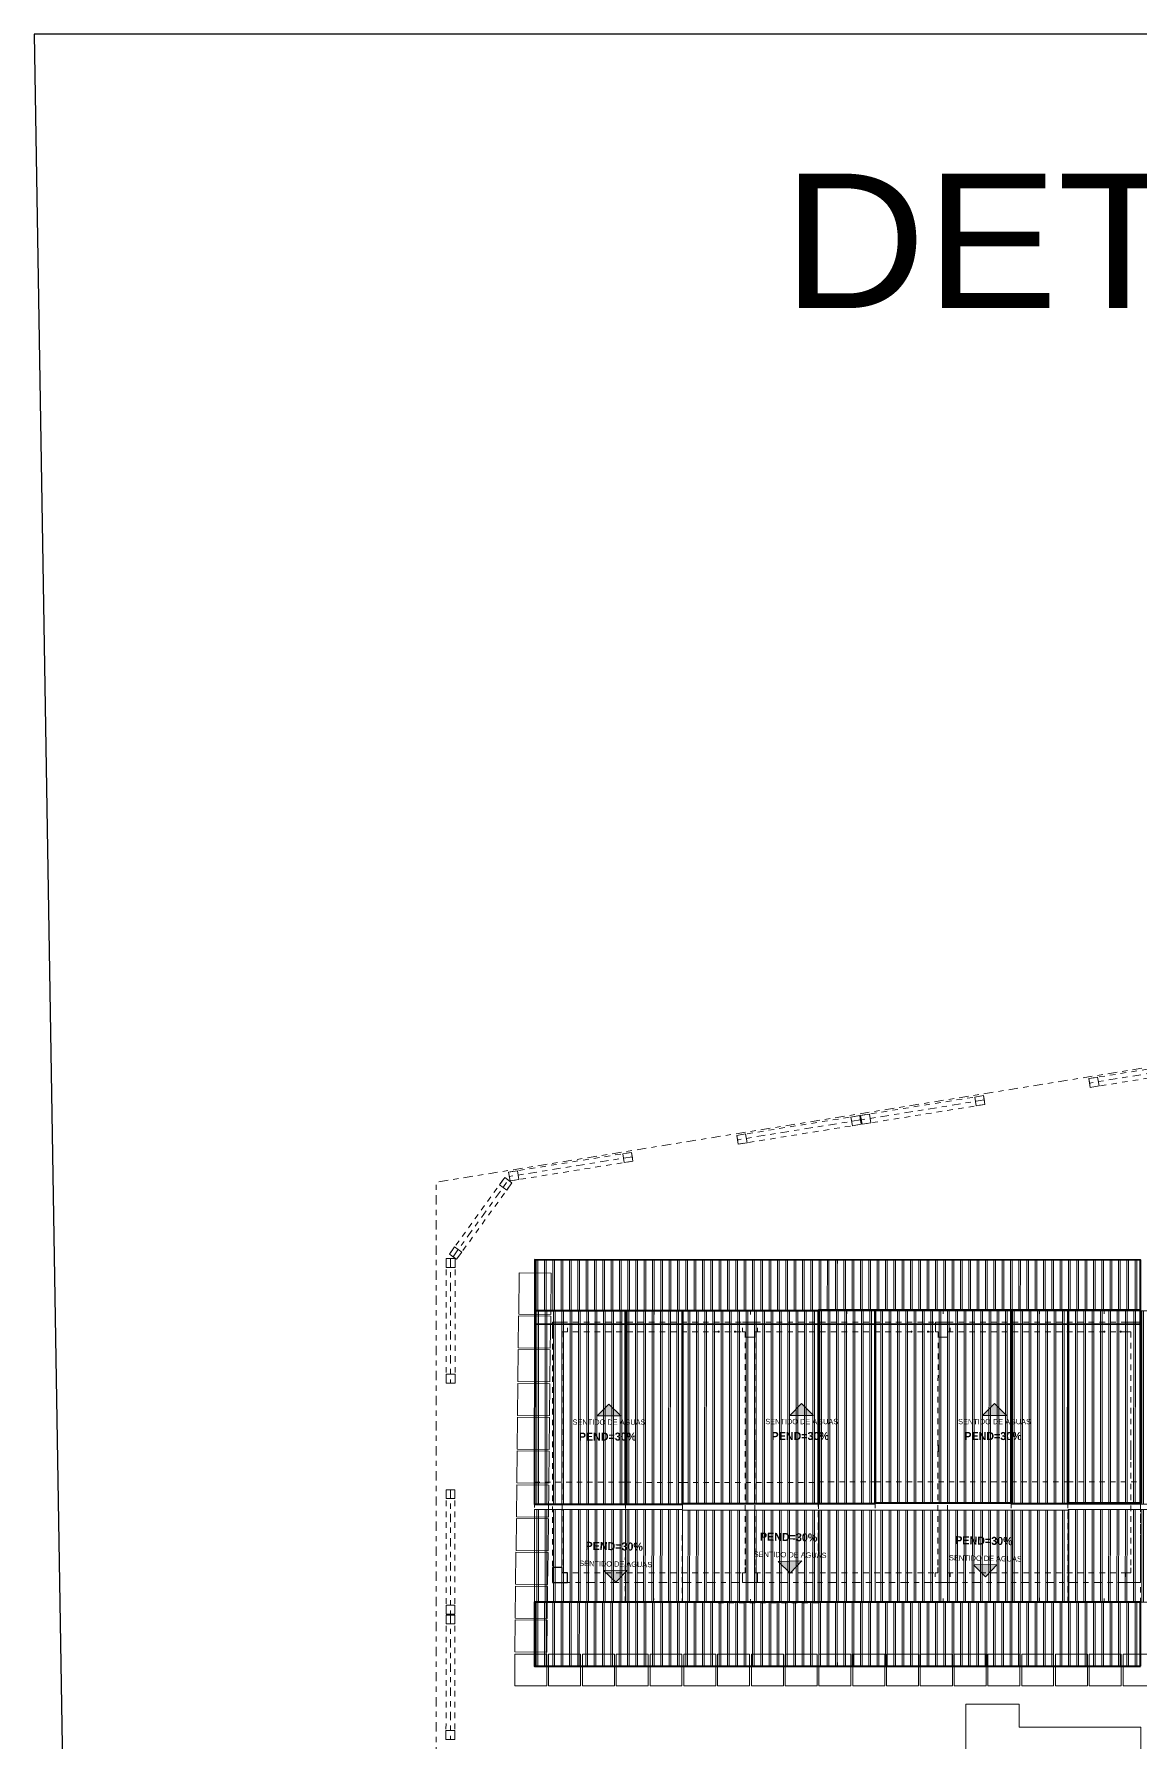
# Model space of a CAD drawing. Header units: inches. Extents: x 1693 to 10990, y 1878 to 5055.
# Drawn here: x 10250.13 to 10271.13, y 4387.97 to 4420.41 of the extents above; entities that cross this region are included whole.
import ezdxf
from ezdxf.enums import TextEntityAlignment as Align

# ---------------------------------------------------------------- set-up
doc = ezdxf.new("R2010")
doc.units = ezdxf.units.IN
for name, pattern in [('Línea Oculta', [0.15875, 0.105833, -0.052917]), ('Punto & Raya', [0.335139, 0.176389, -0.088194, 0, -0.070556]), ('Punto & Rayas', [0.335139, 0.15875, -0.088194, 0, -0.088194]), ('Rayas Pequeñas', [0.141111, 0.070556, -0.070556])]:
    doc.linetypes.add(name, pattern=pattern)
for name, color, linetype, lineweight, true_color in [('BLOQUE A-COLUMNAS_Pluma_Nº__88', 7, 'Continuous', 20, 0xfd4435), ('BLOQUE A-VIGAS_Pluma_Nº__69', 7, 'Continuous', 5, 0x71cebe), ('BLOQUE A-VIGAS_Pluma_Nº__90', 7, 'Continuous', 5, 0x00bfbf), ('BLOQUE E-MOBILIARIO_Pluma_Nº__167', 7, 'Continuous', 13, 0x6a6a6a), ('CERCO F-COLUMNAS_Pluma_Nº__88', 7, 'Continuous', 20, 0xfd4435), ('CERCO F-VIGAS_Pluma_Nº__69', 7, 'Continuous', 5, 0x71cebe), ('CERCO F-VIGAS_Pluma_Nº__90', 7, 'Continuous', 5, 0x00bfbf), ('Estructura - Forjados_Pluma_Nº__105', 7, 'Continuous', 13, 0xcae6ff), ('Estructura - Forjados_Pluma_Nº__251', 7, 'Continuous', 13, 0x0080c0), ('Estructura - Forjados_Pluma_Nº__82', 7, 'Continuous', 5, 0xaaaaaa)]:
    doc.layers.add(name, color=color, linetype=linetype, lineweight=lineweight, true_color=true_color)
for name, color, linetype, lineweight in [('BLOQUE A-ZONAS_Pluma_Nº__1', 7, 'Continuous', 13), ('CUBIERTA CALAMINON Y TRANSLUCIDO_Pluma_Nº__224', 7, 'Continuous', 40), ('CUBIERTA CALAMINON Y TRANSLUCIDO_Pluma_Nº__230', 3, 'Continuous', 13), ('CUBIERTA CALAMINON Y TRANSLUCIDO_Pluma_Nº__247', 5, 'Continuous', 13), ('Estructura - Forjados_Pluma_Nº__101', 252, 'Continuous', 13), ('Estructura - Forjados_Pluma_Nº__141', 7, 'Continuous', 20), ('Estructura - Forjados_Pluma_Nº__222', 7, 'Continuous', 20), ('PROYECC', 10, 'Punto & Raya', 0)]:
    doc.layers.add(name, color=color, linetype=linetype, lineweight=lineweight)
doc.layers.add('COLUMNAS', color=7, linetype='Continuous')
doc.layers.add('LEYENDA', color=7, linetype='Continuous')
doc.styles.add('Estilo_Generado_1', font='arialbd.ttf')
doc.styles.add('Estilo_Generado_2', font='arial.ttf')
doc.styles.add('NOMBRES', font='GOTHIC.TTF')

msp = doc.modelspace()

# ---------------------------------------------------------------- hatches: boundary and pattern name
at = {"layer": 'Estructura - Forjados_Pluma_Nº__101', "linetype": 'Continuous', "lineweight": 13}
h = msp.add_hatch(dxfattribs=at)
h.set_pattern_fill('DOBLE_1_4', color=252, scale=0.675042, angle=18.9479, style=0, pattern_type=2)
h.set_pattern_definition([(89.9945, (10259.84381, 4398.00971), (0.1579108, 0.2494676), []), (89.9945, (10259.81223, 4397.95982), (0.1579108, 0.2494676), [])])
h.paths.add_polyline_path([(10259.626, 4396.175), (10259.627, 4397.141), (10271.123, 4397.137), (10271.122, 4396.172)])
h = msp.add_hatch(dxfattribs=at)
h.set_pattern_fill('DOBLE_1_4', color=252, scale=0.675042, angle=18.9479, style=0, pattern_type=2)
h.set_pattern_definition([(89.9945, (10261.56896, 4394.3398), (0.157911, 0.249468), []), (89.9945, (10261.53737, 4394.2899), (0.157911, 0.249468), [])])
h.paths.add_polyline_path([(10261.351, 4392.505), (10261.353, 4396.175), (10262.433, 4396.174), (10262.432, 4392.505)])
h = msp.add_hatch(dxfattribs=at)
h.set_pattern_fill('DOBLE_1_4', color=252, scale=0.675042, angle=18.9479, style=0, pattern_type=2)
h.set_pattern_definition([(89.9945, (10265.22695, 4394.35097), (0.157911, 0.249468), []), (89.9945, (10265.19537, 4394.30107), (0.157911, 0.249468), [])])
h.paths.add_polyline_path([(10265.009, 4392.516), (10265.011, 4396.186), (10266.091, 4396.186), (10266.09, 4392.516)])
h = msp.add_hatch(dxfattribs=at)
h.set_pattern_fill('DOBLE_1_4', color=252, scale=0.675042, angle=18.9479, style=0, pattern_type=2)
h.set_pattern_definition([(89.9945, (10268.88657, 4394.34997), (0.157911, 0.249468), []), (89.9945, (10268.85498, 4394.30008), (0.157911, 0.249468), [])])
h.paths.add_polyline_path([(10268.669, 4392.515), (10268.67, 4396.185), (10269.75, 4396.185), (10269.749, 4392.515)])
h = msp.add_hatch(dxfattribs=at)
h.set_pattern_fill('DOBLE_1_4', color=252, scale=0.675042, angle=18.9479, style=0, pattern_type=2)
h.set_pattern_definition([(269.972, (10265.22595, 4390.55544), (-0.157766, 0.249559), []), (269.972, (10265.1944, 4390.60535), (-0.157766, 0.249559), [])])
h.paths.add_polyline_path([(10265.01, 4392.39), (10265.009, 4390.657), (10266.089, 4390.657), (10266.09, 4392.39)])
h = msp.add_hatch(dxfattribs=at)
h.set_pattern_fill('DOBLE_1_4', color=252, scale=0.675042, angle=18.9479, style=0, pattern_type=2)
h.set_pattern_definition([(269.972, (10268.88557, 4390.55431), (-0.157766, 0.249559), []), (269.972, (10268.85401, 4390.60422), (-0.157766, 0.249559), [])])
h.paths.add_polyline_path([(10268.669, 4392.389), (10268.669, 4390.657), (10269.749, 4390.656), (10269.749, 4392.389)])
h = msp.add_hatch(dxfattribs=at)
h.set_pattern_fill('DOBLE_1_4', color=252, scale=0.675042, angle=18.9479, style=0, pattern_type=2)
h.set_pattern_definition([(89.9945, (10259.84205, 4391.51602), (0.1579108, 0.2494676), []), (89.9945, (10259.81047, 4391.46612), (0.1579108, 0.2494676), [])])
h.paths.add_polyline_path([(10259.624, 4389.435), (10259.625, 4390.647), (10271.121, 4390.644), (10271.121, 4389.431)])
at = {"layer": 'Estructura - Forjados_Pluma_Nº__105', "linetype": 'Continuous', "lineweight": 13, "true_color": 0xcae6ff}
h = msp.add_hatch(dxfattribs=at)
h.set_pattern_fill('DOBLE_1_4', color=254, scale=0.675042, angle=18.9479, style=0, pattern_type=2)
h.set_pattern_definition([(89.9945, (10260.48845, 4392.48097), (0.157911, 0.249468), []), (89.994, (10260.45687, 4392.43108), (0.157911, 0.249468), [])])
h.paths.add_polyline_path([(10259.625, 4390.646), (10259.625, 4392.404), (10261.352, 4392.404), (10261.351, 4390.646)])
h = msp.add_hatch(dxfattribs=at)
h.set_pattern_fill('DOBLE_1_4', color=254, scale=0.675042, angle=18.9479, style=0, pattern_type=2)
h.set_pattern_definition([(269.972, (10264.14589, 4390.55596), (-0.157766, 0.249559), []), (269.972, (10264.11433, 4390.60587), (-0.157766, 0.249559), [])])
h.paths.add_polyline_path([(10262.432, 4392.391), (10262.431, 4390.658), (10265.009, 4390.658), (10265.01, 4392.391)])
h = msp.add_hatch(dxfattribs=at)
h.set_pattern_fill('DOBLE_1_4', color=254, scale=0.675042, angle=18.9479, style=0, pattern_type=2)
h.set_pattern_definition([(269.972, (10267.8055, 4390.55483), (-0.157766, 0.249559), []), (269.972, (10267.77395, 4390.60475), (-0.157766, 0.249559), [])])
h.paths.add_polyline_path([(10266.09, 4392.39), (10266.089, 4390.657), (10268.669, 4390.656), (10268.669, 4392.389)])
h = msp.add_hatch(dxfattribs=at)
h.set_pattern_fill('DOBLE_1_4', color=254, scale=0.675042, angle=18.9479, style=0, pattern_type=2)
h.set_pattern_definition([(269.972, (10271.65638, 4390.56533), (-0.157766, 0.249559), []), (269.972, (10271.62483, 4390.61524), (-0.157766, 0.249559), [])])
h.paths.add_polyline_path([(10269.749, 4392.401), (10269.749, 4390.644), (10272.52, 4390.643), (10272.52, 4392.4)])
at = {"layer": 'Estructura - Forjados_Pluma_Nº__141', "linetype": 'Continuous', "lineweight": 20}
for points in [[(10260.809, 4394.179), (10261.035, 4394.405), (10261.261, 4394.178)], [(10264.467, 4394.19), (10264.693, 4394.416), (10264.919, 4394.19)], [(10268.126, 4394.189), (10268.352, 4394.415), (10268.578, 4394.189)], [(10260.935, 4391.243), (10261.164, 4391.02), (10261.387, 4391.25)], [(10264.245, 4391.418), (10264.474, 4391.195), (10264.697, 4391.425)], [(10267.952, 4391.35), (10268.181, 4391.127), (10268.404, 4391.356)]]:
    msp.add_hatch(color=7, dxfattribs=at).paths.add_polyline_path(points)
at = {"layer": 'Estructura - Forjados_Pluma_Nº__251', "linetype": 'Continuous', "lineweight": 13, "true_color": 0x0080c0}
h = msp.add_hatch(dxfattribs=at)
h.set_pattern_fill('DOBLE_1_4', color=142, scale=0.675042, angle=18.9479, style=0, pattern_type=2)
h.set_pattern_definition([(89.9945, (10260.48889, 4394.3399), (0.157911, 0.249468), []), (89.9945, (10260.4573, 4394.29), (0.157911, 0.249468), [])])
h.paths.add_polyline_path([(10259.625, 4392.505), (10259.626, 4396.175), (10261.353, 4396.174), (10261.351, 4392.505)])
h = msp.add_hatch(dxfattribs=at)
h.set_pattern_fill('DOBLE_1_4', color=142, scale=0.675042, angle=18.9479, style=0, pattern_type=2)
h.set_pattern_definition([(89.9945, (10264.14688, 4394.35107), (0.157911, 0.249468), []), (89.9945, (10264.1153, 4394.30117), (0.157911, 0.249468), [])])
h.paths.add_polyline_path([(10262.432, 4392.517), (10262.433, 4396.186), (10265.011, 4396.186), (10265.009, 4392.516)])
h = msp.add_hatch(dxfattribs=at)
h.set_pattern_fill('DOBLE_1_4', color=142, scale=0.675042, angle=18.9479, style=0, pattern_type=2)
h.set_pattern_definition([(89.9945, (10267.8065, 4394.35007), (0.157911, 0.249468), []), (89.9945, (10267.77492, 4394.30018), (0.157911, 0.249468), [])])
h.paths.add_polyline_path([(10266.09, 4392.516), (10266.091, 4396.185), (10268.67, 4396.185), (10268.669, 4392.515)])
h = msp.add_hatch(dxfattribs=at)
h.set_pattern_fill('DOBLE_1_4', color=142, scale=0.675042, angle=18.9479, style=0, pattern_type=2)
h.set_pattern_definition([(89.9945, (10271.65738, 4394.33735), (0.157911, 0.249468), []), (89.9945, (10271.6258, 4394.28745), (0.157911, 0.249468), [])])
h.paths.add_polyline_path([(10269.749, 4392.503), (10269.75, 4396.173), (10272.521, 4396.172), (10272.52, 4392.502)])
at = {"layer": 'Estructura - Forjados_Pluma_Nº__82', "linetype": 'Continuous', "lineweight": 5, "true_color": 0xaaaaaa}
h = msp.add_hatch(dxfattribs=at)
h.set_pattern_fill('DOBLE_1_4', color=253, scale=0.675042, angle=18.9479, style=0, pattern_type=2)
h.set_pattern_definition([(269.972, (10261.56796, 4390.56873), (-0.157766, 0.249559), []), (269.972, (10261.53641, 4390.61864), (-0.157766, 0.249559), [])])
h.paths.add_polyline_path([(10261.352, 4392.404), (10261.351, 4390.649), (10262.431, 4390.649), (10262.432, 4392.403)])

# ---------------------------------------------------------------- linework, layer by layer
msp.add_line((10259.249, 4389.052), (10259.249, 4389.052))
at = {"color": 4, "linetype": 'ByBlock', "lineweight": 25, "elevation": -0.291}
msp.add_lwpolyline([(10251.525, 4334.938), (10329.934, 4334.938), (10328.536, 4420.411), (10250.127, 4420.411)], close=True, dxfattribs=at)
at = {"layer": 'BLOQUE A-COLUMNAS_Pluma_Nº__88', "color": 20, "linetype": 'Continuous', "lineweight": 20, "true_color": 0xfd4435}
for points in [[(10259.963, 4395.959), (10259.963, 4395.676)], [(10260.247, 4395.959), (10260.065, 4395.959)], [(10260.146, 4395.676), (10260.146, 4395.777), (10260.247, 4395.777), (10260.247, 4395.851)], [(10263.856, 4395.959), (10263.572, 4395.959)], [(10263.572, 4395.851), (10263.572, 4395.776), (10263.623, 4395.776), (10263.623, 4395.675), (10263.805, 4395.675), (10263.805, 4395.776), (10263.855, 4395.776), (10263.855, 4395.851)], [(10267.514, 4395.957), (10267.231, 4395.957), (10267.231, 4395.775), (10267.281, 4395.775), (10267.281, 4395.674), (10267.464, 4395.674), (10267.464, 4395.775), (10267.514, 4395.775), (10267.514, 4395.849)], [(10271.122, 4395.672), (10271.122, 4395.956), (10270.839, 4395.956), (10270.839, 4395.773), (10270.94, 4395.773), (10270.94, 4395.672)], [(10263.804, 4393.346), (10263.804, 4393.346), (10263.804, 4393.63)], [(10267.281, 4393.629), (10267.281, 4393.629), (10267.281, 4393.5)], [(10267.463, 4393.345), (10267.463, 4393.345), (10267.463, 4393.5)], [(10270.94, 4393.628), (10270.939, 4393.628), (10270.939, 4393.344), (10270.939, 4393.344)], [(10259.962, 4391.302), (10259.962, 4391.018), (10260.246, 4391.018)], [(10263.621, 4391.3), (10263.621, 4391.199), (10263.57, 4391.199), (10263.57, 4391.017), (10263.854, 4391.017), (10263.854, 4391.199), (10263.803, 4391.199), (10263.803, 4391.3)], [(10267.28, 4391.299), (10267.28, 4391.198), (10267.229, 4391.198), (10267.229, 4391.124)], [(10267.513, 4391.124), (10267.513, 4391.198), (10267.462, 4391.198), (10267.462, 4391.299)], [(10270.939, 4391.298), (10270.939, 4391.197), (10270.838, 4391.197), (10270.838, 4391.123)], [(10270.838, 4391.015), (10270.838, 4391.014), (10271.121, 4391.014), (10271.121, 4391.298)], [(10267.229, 4391.016), (10267.229, 4391.016), (10267.513, 4391.016)]]:
    msp.add_lwpolyline(points, dxfattribs=at)
at = {"layer": 'BLOQUE A-VIGAS_Pluma_Nº__69', "color": 123, "linetype": 'Punto & Rayas', "lineweight": 5, "true_color": 0x71cebe}
msp.add_line((10260.145, 4391.018), (10270.939, 4391.014), dxfattribs=at)
at = {"layer": 'BLOQUE A-VIGAS_Pluma_Nº__90', "color": 132, "linetype": 'Línea Oculta', "lineweight": 5, "true_color": 0x00bfbf}
for p, q in [((10259.963, 4395.959), (10259.962, 4391.018)), ((10259.963, 4395.959), (10260.146, 4395.959)), ((10260.146, 4395.777), (10260.145, 4391.2)), ((10260.146, 4395.959), (10263.623, 4395.958)), ((10260.146, 4395.777), (10263.623, 4395.776)), ((10263.623, 4395.776), (10263.622, 4391.199)), ((10263.623, 4395.959), (10263.623, 4395.958)), ((10263.623, 4395.959), (10263.805, 4395.959)), ((10263.805, 4395.776), (10263.804, 4391.199)), ((10263.805, 4395.959), (10263.805, 4395.958)), ((10263.805, 4395.958), (10267.281, 4395.957)), ((10263.805, 4395.776), (10267.281, 4395.775)), ((10267.281, 4395.775), (10267.28, 4391.198)), ((10267.281, 4395.957), (10267.281, 4395.957)), ((10267.281, 4395.957), (10267.464, 4395.957)), ((10267.464, 4395.775), (10267.463, 4391.198)), ((10267.464, 4395.957), (10267.464, 4395.957)), ((10267.464, 4395.957), (10270.94, 4395.956)), ((10267.464, 4395.775), (10270.94, 4395.773)), ((10270.94, 4395.773), (10270.939, 4391.197)), ((10270.94, 4395.956), (10271.122, 4395.956)), ((10271.122, 4395.956), (10271.121, 4391.014)), ((10260.145, 4391.2), (10263.622, 4391.199)), ((10263.804, 4391.199), (10267.28, 4391.198)), ((10267.463, 4391.198), (10270.939, 4391.197)), ((10259.962, 4391.018), (10260.145, 4391.018)), ((10270.939, 4391.014), (10271.121, 4391.014))]:
    msp.add_line(p, q, dxfattribs=at)
at = {"layer": 'BLOQUE E-MOBILIARIO_Pluma_Nº__167', "color": 251, "linetype": 'Continuous', "lineweight": 13, "true_color": 0x6a6a6a}
for p, q in [((10259.331, 4396.898), (10259.323, 4396.113)), ((10259.939, 4396.891), (10259.331, 4396.898)), ((10259.93, 4396.106), (10259.939, 4396.891)), ((10259.322, 4396.079), (10259.315, 4395.472)), ((10259.93, 4396.072), (10259.322, 4396.079)), ((10259.323, 4396.113), (10259.93, 4396.106)), ((10259.923, 4395.465), (10259.93, 4396.072)), ((10259.315, 4395.438), (10259.308, 4394.83)), ((10259.315, 4395.472), (10259.923, 4395.465)), ((10259.922, 4395.431), (10259.315, 4395.438)), ((10259.916, 4394.824), (10259.922, 4395.431)), ((10259.308, 4394.797), (10259.301, 4394.189)), ((10259.308, 4394.83), (10259.916, 4394.824)), ((10259.915, 4394.79), (10259.308, 4394.797)), ((10259.908, 4394.182), (10259.915, 4394.79)), ((10259.3, 4394.155), (10259.293, 4393.548)), ((10259.908, 4394.149), (10259.3, 4394.155)), ((10259.301, 4394.189), (10259.908, 4394.182)), ((10259.901, 4393.541), (10259.908, 4394.149)), ((10259.293, 4393.514), (10259.286, 4392.907)), ((10259.293, 4393.548), (10259.901, 4393.541)), ((10259.901, 4393.507), (10259.293, 4393.514)), ((10259.894, 4392.9), (10259.901, 4393.507)), ((10259.286, 4392.873), (10259.279, 4392.265)), ((10259.286, 4392.907), (10259.894, 4392.9)), ((10259.893, 4392.866), (10259.286, 4392.873)), ((10259.886, 4392.259), (10259.893, 4392.866)), ((10259.279, 4392.232), (10259.272, 4391.624)), ((10259.279, 4392.265), (10259.886, 4392.259)), ((10259.886, 4392.225), (10259.279, 4392.232)), ((10259.879, 4391.617), (10259.886, 4392.225)), ((10259.271, 4391.59), (10259.264, 4390.983)), ((10259.879, 4391.584), (10259.271, 4391.59)), ((10259.272, 4391.624), (10259.879, 4391.617)), ((10259.872, 4390.976), (10259.879, 4391.584)), ((10259.264, 4390.949), (10259.257, 4390.342)), ((10259.264, 4390.983), (10259.872, 4390.976)), ((10259.872, 4390.942), (10259.264, 4390.949)), ((10259.865, 4390.335), (10259.872, 4390.942)), ((10259.257, 4390.308), (10259.25, 4389.7)), ((10259.257, 4390.342), (10259.865, 4390.335)), ((10259.864, 4390.301), (10259.257, 4390.308)), ((10259.857, 4389.694), (10259.864, 4390.301)), ((10259.857, 4389.659), (10259.249, 4389.659)), ((10259.249, 4389.659), (10259.249, 4389.052)), ((10259.25, 4389.7), (10259.857, 4389.694)), ((10259.857, 4389.052), (10259.857, 4389.659)), ((10260.498, 4389.659), (10259.891, 4389.659)), ((10259.891, 4389.659), (10259.891, 4389.052)), ((10260.498, 4389.052), (10260.498, 4389.659)), ((10261.14, 4389.659), (10260.532, 4389.659)), ((10260.532, 4389.659), (10260.532, 4389.052)), ((10261.14, 4389.052), (10261.14, 4389.659)), ((10261.781, 4389.659), (10261.173, 4389.659)), ((10261.173, 4389.659), (10261.173, 4389.052)), ((10261.781, 4389.052), (10261.781, 4389.659)), ((10262.422, 4389.659), (10261.815, 4389.659)), ((10261.815, 4389.659), (10261.815, 4389.052)), ((10262.422, 4389.052), (10262.422, 4389.659)), ((10263.063, 4389.659), (10262.456, 4389.659)), ((10262.456, 4389.659), (10262.456, 4389.052)), ((10263.063, 4389.052), (10263.063, 4389.659)), ((10263.705, 4389.659), (10263.097, 4389.659)), ((10263.097, 4389.659), (10263.097, 4389.052)), ((10263.705, 4389.052), (10263.705, 4389.659)), ((10264.346, 4389.659), (10263.739, 4389.659)), ((10263.739, 4389.659), (10263.739, 4389.052)), ((10264.346, 4389.052), (10264.346, 4389.659)), ((10264.987, 4389.659), (10264.38, 4389.659)), ((10264.38, 4389.659), (10264.38, 4389.052)), ((10264.987, 4389.052), (10264.987, 4389.659)), ((10265.629, 4389.659), (10265.021, 4389.659)), ((10265.021, 4389.659), (10265.021, 4389.052)), ((10265.629, 4389.052), (10265.629, 4389.659)), ((10266.27, 4389.659), (10265.662, 4389.659)), ((10265.662, 4389.659), (10265.662, 4389.052)), ((10266.27, 4389.052), (10266.27, 4389.659)), ((10266.911, 4389.659), (10266.304, 4389.659)), ((10266.304, 4389.659), (10266.304, 4389.052)), ((10266.911, 4389.052), (10266.911, 4389.659)), ((10267.553, 4389.659), (10266.945, 4389.659)), ((10266.945, 4389.659), (10266.945, 4389.052)), ((10267.553, 4389.052), (10267.553, 4389.659)), ((10268.194, 4389.659), (10267.586, 4389.659)), ((10267.586, 4389.659), (10267.586, 4389.052)), ((10268.194, 4389.052), (10268.194, 4389.659)), ((10268.835, 4389.659), (10268.228, 4389.659)), ((10268.228, 4389.659), (10268.228, 4389.052)), ((10268.835, 4389.052), (10268.835, 4389.659)), ((10269.476, 4389.659), (10268.869, 4389.659)), ((10268.869, 4389.659), (10268.869, 4389.052)), ((10269.476, 4389.052), (10269.476, 4389.659)), ((10270.118, 4389.659), (10269.51, 4389.659)), ((10269.51, 4389.659), (10269.51, 4389.052)), ((10270.118, 4389.052), (10270.118, 4389.659)), ((10270.759, 4389.659), (10270.151, 4389.659)), ((10270.151, 4389.659), (10270.151, 4389.052)), ((10270.759, 4389.052), (10270.759, 4389.659)), ((10271.4, 4389.659), (10270.793, 4389.659)), ((10270.793, 4389.659), (10270.793, 4389.052)), ((10259.249, 4389.052), (10259.857, 4389.052)), ((10259.891, 4389.052), (10260.498, 4389.052)), ((10260.532, 4389.052), (10261.14, 4389.052)), ((10261.173, 4389.052), (10261.781, 4389.052)), ((10261.815, 4389.052), (10262.422, 4389.052)), ((10262.456, 4389.052), (10263.063, 4389.052)), ((10263.097, 4389.052), (10263.705, 4389.052)), ((10263.739, 4389.052), (10264.346, 4389.052)), ((10264.38, 4389.052), (10264.987, 4389.052)), ((10265.021, 4389.052), (10265.629, 4389.052)), ((10265.662, 4389.052), (10266.27, 4389.052)), ((10266.304, 4389.052), (10266.911, 4389.052)), ((10266.945, 4389.052), (10267.553, 4389.052)), ((10267.586, 4389.052), (10268.194, 4389.052)), ((10268.228, 4389.052), (10268.835, 4389.052)), ((10268.869, 4389.052), (10269.476, 4389.052)), ((10269.51, 4389.052), (10270.118, 4389.052)), ((10270.151, 4389.052), (10270.759, 4389.052)), ((10270.793, 4389.052), (10271.4, 4389.052))]:
    msp.add_line(p, q, dxfattribs=at)
msp.add_lwpolyline([(10271.13, 4387.437), (10271.13, 4388.27), (10268.819, 4388.271), (10268.819, 4388.709), (10267.807, 4388.709), (10267.806, 4387.697)], dxfattribs=at)
at = {"layer": 'CERCO F-COLUMNAS_Pluma_Nº__88', "color": 20, "linetype": 'Continuous', "lineweight": 20, "true_color": 0xfd4435}
for points in [[(10270.338, 4400.443), (10270.171, 4400.416), (10270.145, 4400.582), (10270.311, 4400.609)], [(10268.172, 4400.093), (10268.006, 4400.067), (10267.979, 4400.233), (10268.145, 4400.26)], [(10265.823, 4399.715), (10265.656, 4399.688), (10265.629, 4399.854), (10265.796, 4399.881)], [(10266.006, 4399.744), (10265.84, 4399.717), (10265.813, 4399.884), (10265.979, 4399.911)], [(10263.657, 4399.366), (10263.49, 4399.339), (10263.464, 4399.505), (10263.63, 4399.532)], [(10261.491, 4399.016), (10261.324, 4398.989), (10261.298, 4399.156), (10261.464, 4399.183)], [(10259.194, 4398.605), (10259.095, 4398.468), (10258.958, 4398.567), (10259.057, 4398.704)], [(10259.325, 4398.667), (10259.159, 4398.64), (10259.132, 4398.807), (10259.298, 4398.834)], [(10258.244, 4397.289), (10258.145, 4397.153), (10258.008, 4397.251), (10258.107, 4397.388)], [(10258.115, 4397.165), (10258.115, 4396.996), (10257.946, 4396.996), (10257.946, 4397.165)], [(10258.114, 4394.971), (10258.114, 4394.803), (10257.945, 4394.803), (10257.945, 4394.971)], [(10258.113, 4392.777), (10258.113, 4392.609), (10257.944, 4392.609), (10257.944, 4392.777)], [(10258.112, 4390.584), (10258.112, 4390.415), (10257.944, 4390.415), (10257.944, 4390.584)], [(10258.112, 4390.398), (10258.112, 4390.229), (10257.944, 4390.229), (10257.944, 4390.398)], [(10258.112, 4388.204), (10258.112, 4388.035), (10257.943, 4388.035), (10257.943, 4388.204)]]:
    msp.add_lwpolyline(points, close=True, dxfattribs=at)
at = {"layer": 'CERCO F-VIGAS_Pluma_Nº__69', "color": 123, "linetype": 'Punto & Rayas', "lineweight": 5, "true_color": 0x71cebe}
for p, q in [((10272.491, 4400.875), (10270.158, 4400.499)), ((10268.159, 4400.177), (10265.826, 4399.801)), ((10265.81, 4399.798), (10263.477, 4399.422)), ((10261.478, 4399.1), (10259.145, 4398.724)), ((10258.077, 4397.202), (10259.126, 4398.654)), ((10258.03, 4397.165), (10258.029, 4394.803)), ((10258.029, 4392.777), (10258.028, 4390.415)), ((10258.028, 4390.398), (10258.027, 4388.035))]:
    msp.add_line(p, q, dxfattribs=at)
at = {"layer": 'CERCO F-VIGAS_Pluma_Nº__90', "color": 132, "linetype": 'Línea Oculta', "lineweight": 5, "true_color": 0x00bfbf}
for p, q in [((10272.477, 4400.959), (10270.145, 4400.582)), ((10272.504, 4400.792), (10270.171, 4400.416)), ((10270.145, 4400.582), (10270.171, 4400.416)), ((10268.145, 4400.26), (10265.813, 4399.884)), ((10268.172, 4400.093), (10265.84, 4399.717)), ((10268.145, 4400.26), (10268.172, 4400.093)), ((10265.796, 4399.881), (10263.464, 4399.505)), ((10265.823, 4399.715), (10263.49, 4399.339)), ((10265.796, 4399.881), (10265.823, 4399.715)), ((10265.813, 4399.884), (10265.84, 4399.717)), ((10263.464, 4399.505), (10263.49, 4399.339)), ((10261.464, 4399.183), (10259.132, 4398.807)), ((10261.491, 4399.016), (10259.159, 4398.64)), ((10261.464, 4399.183), (10261.491, 4399.016)), ((10258.008, 4397.251), (10259.057, 4398.704)), ((10259.194, 4398.605), (10259.057, 4398.704)), ((10259.132, 4398.807), (10259.159, 4398.64)), ((10258.145, 4397.153), (10259.194, 4398.605)), ((10257.946, 4397.165), (10257.945, 4394.803)), ((10257.946, 4397.165), (10258.115, 4397.165)), ((10258.145, 4397.153), (10258.008, 4397.251)), ((10258.115, 4397.165), (10258.114, 4394.803)), ((10257.945, 4394.803), (10258.114, 4394.803)), ((10257.944, 4392.777), (10257.944, 4390.415)), ((10257.944, 4392.777), (10258.113, 4392.777)), ((10258.113, 4392.777), (10258.112, 4390.415)), ((10257.944, 4390.398), (10257.943, 4388.035)), ((10257.944, 4390.415), (10258.112, 4390.415)), ((10257.944, 4390.398), (10258.112, 4390.398)), ((10258.112, 4390.398), (10258.112, 4388.035)), ((10257.943, 4388.035), (10258.112, 4388.035))]:
    msp.add_line(p, q, dxfattribs=at)
at = {"layer": 'COLUMNAS'}
msp.add_lwpolyline([(10259.963, 4391.302), (10259.963, 4391.018), (10260.25, 4391.018), (10260.25, 4391.2), (10260.148, 4391.2), (10260.148, 4391.302)], close=True, dxfattribs=at)
at = {"layer": 'CUBIERTA CALAMINON Y TRANSLUCIDO_Pluma_Nº__224', "color": 7, "linetype": 'Continuous', "lineweight": 40}
for points in [[(10259.627, 4397.141), (10259.627, 4397.141), (10259.626, 4395.926), (10259.626, 4395.926), (10271.122, 4395.923), (10271.122, 4395.923), (10271.123, 4397.138), (10271.123, 4397.138)], [(10259.626, 4396.175), (10259.626, 4396.175), (10259.625, 4392.505), (10259.625, 4392.505), (10261.351, 4392.505), (10261.351, 4392.505), (10261.352, 4396.174), (10261.352, 4396.174)], [(10261.353, 4396.174), (10261.352, 4396.174), (10261.35, 4392.505), (10261.35, 4392.505), (10262.43, 4392.504), (10262.43, 4392.504), (10262.433, 4396.174), (10262.432, 4396.174)], [(10262.433, 4396.174), (10262.433, 4396.174), (10262.432, 4392.516), (10262.432, 4392.516), (10265.01, 4392.515), (10265.01, 4392.515), (10265.011, 4396.174), (10265.011, 4396.174)], [(10265.011, 4396.186), (10265.011, 4396.186), (10265.008, 4392.517), (10265.009, 4392.517), (10266.088, 4392.516), (10266.089, 4392.516), (10266.091, 4396.186), (10266.091, 4396.186)], [(10266.091, 4396.186), (10266.091, 4396.186), (10266.09, 4392.527), (10266.09, 4392.527), (10268.668, 4392.526), (10268.668, 4392.526), (10268.669, 4396.185), (10268.669, 4396.185)], [(10268.67, 4396.185), (10268.67, 4396.185), (10268.668, 4392.516), (10268.668, 4392.516), (10269.748, 4392.515), (10269.748, 4392.515), (10269.75, 4396.185), (10269.75, 4396.185)], [(10269.75, 4396.185), (10269.75, 4396.185), (10269.749, 4392.526), (10269.749, 4392.526), (10271.121, 4392.526), (10271.121, 4392.526), (10271.122, 4396.184), (10271.122, 4396.184)], [(10271.121, 4389.428), (10271.121, 4389.428), (10271.121, 4390.643), (10271.121, 4390.643), (10259.625, 4390.646), (10259.625, 4390.646), (10259.624, 4389.431), (10259.624, 4389.431)]]:
    msp.add_lwpolyline(points, close=True, dxfattribs=at)
at = {"layer": 'CUBIERTA CALAMINON Y TRANSLUCIDO_Pluma_Nº__230', "color": 3, "linetype": 'Continuous', "lineweight": 13}
for centre, start_param, end_param in [((10263.119, 4395.78), 4.712389, 7.853982), ((10263.119, 4395.78), 1.570796, 4.712389), ((10263.43, 4395.78), 4.712389, 7.853982), ((10263.43, 4395.78), 1.570796, 4.712389), ((10266.778, 4395.778), 4.712389, 7.853982), ((10266.778, 4395.778), 1.570796, 4.712389), ((10267.089, 4395.778), 4.712389, 7.853982), ((10267.089, 4395.778), 1.570796, 4.712389), ((10270.437, 4395.777), 4.712389, 7.853982), ((10270.437, 4395.777), 1.570796, 4.712389), ((10270.747, 4395.777), 4.712389, 7.853982), ((10270.747, 4395.777), 1.570796, 4.712389)]:
    msp.add_ellipse(centre, major_axis=(-0.0101, 0), ratio=0.9996, start_param=start_param, end_param=end_param, dxfattribs=at)
at = {"layer": 'CUBIERTA CALAMINON Y TRANSLUCIDO_Pluma_Nº__247', "color": 5, "linetype": 'Rayas Pequeñas', "lineweight": 13}
for p, q in [((10265.375, 4397.139), (10265.375, 4397.072)), ((10260.489, 4396.175), (10260.489, 4396.107)), ((10261.892, 4396.174), (10261.892, 4396.107)), ((10263.722, 4396.174), (10263.722, 4396.107)), ((10265.551, 4396.186), (10265.551, 4396.118)), ((10267.38, 4396.185), (10267.38, 4396.118)), ((10269.21, 4396.185), (10269.21, 4396.117)), ((10270.436, 4396.184), (10270.436, 4396.117)), ((10260.487, 4390.638), (10260.487, 4390.705)), ((10261.884, 4390.647), (10261.885, 4390.715)), ((10263.719, 4390.634), (10263.72, 4390.701)), ((10265.547, 4390.657), (10265.547, 4390.725)), ((10267.378, 4390.645), (10267.378, 4390.712)), ((10269.207, 4390.656), (10269.207, 4390.724)), ((10270.434, 4390.644), (10270.434, 4390.711)), ((10265.373, 4389.43), (10265.373, 4389.497))]:
    msp.add_line(p, q, dxfattribs=at)
for points in [[(10259.625, 4390.638), (10259.625, 4390.638), (10259.625, 4392.919), (10259.625, 4392.919), (10261.351, 4392.919), (10261.351, 4392.919), (10261.35, 4390.637), (10261.35, 4390.637)], [(10261.345, 4390.649), (10261.344, 4390.649), (10261.351, 4392.919), (10261.351, 4392.919), (10262.431, 4392.916), (10262.431, 4392.916), (10262.425, 4390.646), (10262.424, 4390.646)], [(10262.43, 4390.634), (10262.43, 4390.634), (10262.431, 4392.916), (10262.431, 4392.916), (10265.009, 4392.915), (10265.01, 4392.915), (10265.009, 4390.633), (10265.009, 4390.633)], [(10265.007, 4390.658), (10265.007, 4390.658), (10265.009, 4392.928), (10265.009, 4392.928), (10266.089, 4392.927), (10266.089, 4392.927), (10266.087, 4390.657), (10266.087, 4390.657)], [(10266.088, 4390.645), (10266.088, 4390.645), (10266.089, 4392.927), (10266.089, 4392.927), (10268.668, 4392.926), (10268.668, 4392.926), (10268.667, 4390.644), (10268.667, 4390.644)], [(10268.667, 4390.657), (10268.667, 4390.657), (10268.668, 4392.927), (10268.668, 4392.927), (10269.748, 4392.926), (10269.748, 4392.926), (10269.747, 4390.656), (10269.747, 4390.656)], [(10269.748, 4390.644), (10269.748, 4390.644), (10269.748, 4392.926), (10269.748, 4392.926), (10271.122, 4392.926), (10271.122, 4392.926), (10271.121, 4390.644), (10271.121, 4390.644)]]:
    msp.add_lwpolyline(points, close=True, dxfattribs=at)
at = {"layer": 'Estructura - Forjados_Pluma_Nº__222', "color": 7, "linetype": 'Continuous', "lineweight": 20, "flags": 128}
for points in [[(10259.626, 4396.175), (10259.627, 4397.141), (10271.123, 4397.137), (10271.122, 4396.172)], [(10259.625, 4392.505), (10259.626, 4396.175), (10261.353, 4396.174), (10261.351, 4392.505)], [(10261.351, 4392.505), (10261.353, 4396.175), (10262.433, 4396.174), (10262.432, 4392.505)], [(10262.432, 4392.517), (10262.433, 4396.186), (10265.011, 4396.186), (10265.009, 4392.516)], [(10265.009, 4392.516), (10265.011, 4396.186), (10266.091, 4396.186), (10266.09, 4392.516)], [(10266.09, 4392.516), (10266.091, 4396.185), (10268.67, 4396.185), (10268.669, 4392.515)], [(10268.669, 4392.515), (10268.67, 4396.185), (10269.75, 4396.185), (10269.749, 4392.515)], [(10269.749, 4392.503), (10269.75, 4396.173), (10272.521, 4396.172), (10272.52, 4392.502)], [(10260.809, 4394.179), (10261.035, 4394.405), (10261.261, 4394.178)], [(10264.467, 4394.19), (10264.693, 4394.416), (10264.919, 4394.19)], [(10268.126, 4394.189), (10268.352, 4394.415), (10268.578, 4394.189)], [(10259.625, 4390.646), (10259.625, 4392.404), (10261.352, 4392.404), (10261.351, 4390.646)], [(10261.352, 4392.404), (10261.351, 4390.649), (10262.431, 4390.649), (10262.432, 4392.403)], [(10262.432, 4392.391), (10262.431, 4390.658), (10265.009, 4390.658), (10265.01, 4392.391)], [(10265.01, 4392.39), (10265.009, 4390.657), (10266.089, 4390.657), (10266.09, 4392.39)], [(10266.09, 4392.39), (10266.089, 4390.657), (10268.669, 4390.656), (10268.669, 4392.389)], [(10268.669, 4392.389), (10268.669, 4390.657), (10269.749, 4390.656), (10269.749, 4392.389)], [(10269.749, 4392.401), (10269.749, 4390.644), (10272.52, 4390.643), (10272.52, 4392.4)], [(10260.935, 4391.243), (10261.164, 4391.02), (10261.387, 4391.25)], [(10264.245, 4391.418), (10264.474, 4391.195), (10264.697, 4391.425)], [(10267.952, 4391.35), (10268.181, 4391.127), (10268.404, 4391.356)], [(10259.624, 4389.435), (10259.625, 4390.647), (10271.121, 4390.644), (10271.121, 4389.431)]]:
    msp.add_lwpolyline(points, close=True, dxfattribs=at)
at = {"layer": 'PROYECC', "flags": 128}
msp.add_lwpolyline([(10321.734, 4336.093), (10321.126, 4408.851), (10257.755, 4398.616), (10257.754, 4363.711), (10292.558, 4360.827), (10290.711, 4338.7)], close=True, dxfattribs=at)

# ---------------------------------------------------------------- texts
at = {"layer": 'BLOQUE A-ZONAS_Pluma_Nº__1', "color": 7, "linetype": 'Continuous', "lineweight": 13, "attachment_point": 2}
for s, insert, char_height, rotation, style in [('\\A1;{\\pqc;\\fCentury Gothic|b0|i0|c0|p34;SENTIDO DE AGUAS}', (10261.037, 4394.112), 0.10126, 359.9807, 'Estilo_Generado_2'), ('\\A1;{\\pqc;\\fCentury Gothic|b0|i0|c0|p34;SENTIDO DE AGUAS}', (10264.694, 4394.123), 0.10126, 359.9807, 'Estilo_Generado_2'), ('\\A1;{\\pqc;\\fCentury Gothic|b0|i0|c0|p34;SENTIDO DE AGUAS}', (10268.354, 4394.122), 0.10126, 359.9807, 'Estilo_Generado_2'), ('\\A1;{\\pqc;\\fCentury Gothic|b1|i0|c0|p34;PEND=30%}', (10261.008, 4393.863), 0.15188, 359.9807, 'Estilo_Generado_1'), ('\\A1;{\\pqc;\\fCentury Gothic|b1|i0|c0|p34;PEND=30%}', (10264.666, 4393.874), 0.15188, 359.9807, 'Estilo_Generado_1'), ('\\A1;{\\pqc;\\fCentury Gothic|b1|i0|c0|p34;PEND=30%}', (10268.325, 4393.873), 0.15188, 359.9807, 'Estilo_Generado_1'), ('\\A1;{\\pqc;\\fCentury Gothic|b1|i0|c0|p34;PEND=30%}', (10264.447, 4391.955), 0.15188, 358.9479, 'Estilo_Generado_1'), ('\\A1;{\\pqc;\\fCentury Gothic|b1|i0|c0|p34;PEND=30%}', (10268.154, 4391.887), 0.15188, 358.9479, 'Estilo_Generado_1'), ('\\A1;{\\pqc;\\fCentury Gothic|b1|i0|c0|p34;PEND=30%}', (10261.137, 4391.781), 0.15188, 358.9479, 'Estilo_Generado_1'), ('\\A1;{\\pqc;\\fCentury Gothic|b0|i0|c0|p34;SENTIDO DE AGUAS}', (10264.475, 4391.594), 0.10126, 358.9479, 'Estilo_Generado_2'), ('\\A1;{\\pqc;\\fCentury Gothic|b0|i0|c0|p34;SENTIDO DE AGUAS}', (10268.182, 4391.526), 0.10126, 358.9479, 'Estilo_Generado_2'), ('\\A1;{\\pqc;\\fCentury Gothic|b0|i0|c0|p34;SENTIDO DE AGUAS}', (10261.165, 4391.419), 0.10126, 358.9479, 'Estilo_Generado_2')]:
    msp.add_mtext(s, dxfattribs=dict(at, insert=insert, char_height=char_height, rotation=rotation, style=style))
at = {"layer": 'LEYENDA', "color": 4, "ltscale": 0.1, "style": 'NOMBRES', "width": 1.1}
msp.add_text('DETALLE DE INSTALACION', height=2.55226, dxfattribs=at).set_placement((10288.851, 4416.488, -0.291), align=Align.MIDDLE_CENTER)

doc.saveas('drawing.dxf')
